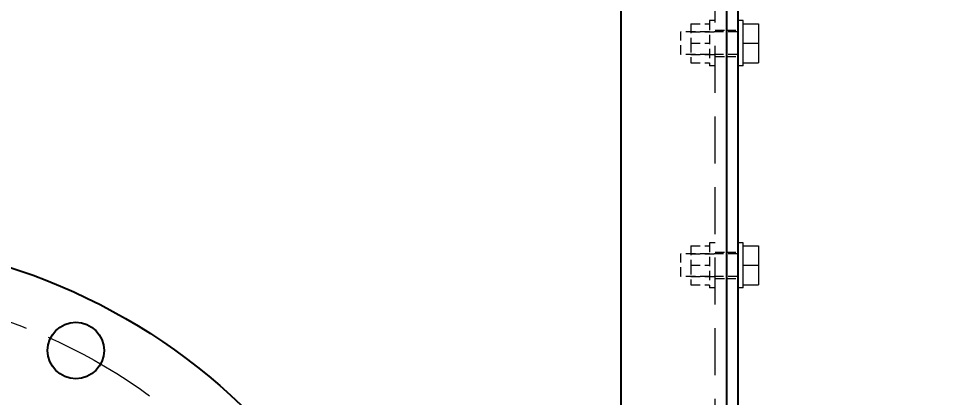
# Model space of a CAD drawing. Header units: millimetres. Extents: x -46397 to 283259, y -8690 to 23983.
# Drawn here: x 120225 to 120721.3, y 535.4 to 736.6 of the extents above; entities that cross this region are included whole.
import ezdxf

# ---------------------------------------------------------------- set-up
doc = ezdxf.new("R2010")
doc.units = ezdxf.units.MM
doc.linetypes.add('CENTER', pattern=[2, 1.25, -0.25, 0.25, -0.25])
doc.linetypes.add('HIDDENX2', pattern=[0.75, 0.5, -0.25])
doc.layers.get('Defpoints').update_dxf_attribs({"lineweight": 0})
for name, color, linetype, lineweight in [('DUONGCHINH', 7, 'Continuous', 25), ('mDƯỜNG TÂM', 8, 'CENTER', 0), ('PHANTOM 2', 8, 'Continuous', 0)]:
    doc.layers.add(name, color=color, linetype=linetype, lineweight=lineweight)
doc.layers.add('flashshoot', color=7, linetype='Continuous')
doc.styles.add('GHI CHÚ 1', font='isocp_IV25.ttf', dxfattribs={"width": 0.8})
doc.dimstyles.new('1-30SCALE', dxfattribs={"dimtxt": 75, "dimasz": 75, "dimexe": 37.5, "dimexo": 30, "dimgap": 30, "dimtad": 1, "dimtoh": 1, "dimdec": 0, "dimdsep": 46, "dimtxsty": 'GHI CHÚ 1', "dimcen": 0.09, "dimclrd": 256, "dimclre": 256, "dimclrt": 2, "dimadec": 0, "dimazin": 0, "dimtfac": 1, "dimtdec": 0, "dimtofl": 0, "dimtmove": 0, "dimatfit": 3, "dimfxl": 1, "dimlwd": 0, "dimlwe": 0, "dimarcsym": 0})

# ---------------------------------------------------------------- blocks, each defined once
blk = doc.blocks.new('A$Cf01baf33')
at = {"color": 7, "linetype": 'Continuous', "lineweight": 0, "ltscale": 10}
for p, q in [((-434.31, -1663.03), (-423.96, -1663.03)), ((-434.31, -1671.03), (-434.31, -1663.03)), ((-423.96, -1663.03), (-413.61, -1663.03)), ((-423.96, -1671.03), (-423.96, -1663.03)), ((-413.61, -1671.03), (-413.61, -1663.03)), ((-316.28, -1663.03), (-305.93, -1663.03)), ((-316.28, -1671.03), (-316.28, -1663.03)), ((-305.93, -1663.03), (-295.58, -1663.03)), ((-305.93, -1671.03), (-305.93, -1663.03)), ((-295.58, -1671.03), (-295.58, -1663.03)), ((-411.96, -1671.03), (-435.96, -1671.03)), ((-435.96, -1671.03), (-435.96, -1674.03)), ((-411.96, -1671.03), (-411.96, -1674.03)), ((-293.93, -1671.03), (-317.93, -1671.03)), ((-317.93, -1671.03), (-317.93, -1674.03)), ((-293.93, -1671.03), (-293.93, -1674.03))]:
    blk.add_line(p, q, dxfattribs=at)
at = {"color": 4, "linetype": 'HIDDENX2', "lineweight": 0, "ltscale": 10}
for p, q in [((-430.96, -1680.03), (-430.96, -1674.03)), ((-429.96, -1674.03), (-429.96, -1704.25)), ((-417.96, -1674.03), (-417.96, -1704.25)), ((-416.96, -1680.03), (-416.96, -1674.03)), ((-312.93, -1680.03), (-312.93, -1674.03)), ((-311.93, -1674.03), (-311.93, -1704.25)), ((-299.93, -1674.03), (-299.93, -1704.25)), ((-298.93, -1680.03), (-298.93, -1674.03)), ((-430.96, -1686.03), (-430.96, -1680.03)), ((-416.96, -1686.03), (-416.96, -1680.03)), ((-312.93, -1686.03), (-312.93, -1680.03)), ((-298.93, -1686.03), (-298.93, -1680.03)), ((-435.96, -1686.03), (-435.96, -1689.03)), ((-429.96, -1699.03), (-429.96, -1686.03)), ((-417.96, -1699.03), (-417.96, -1686.03)), ((-411.96, -1686.03), (-411.96, -1689.03)), ((-317.93, -1686.03), (-317.93, -1689.03)), ((-311.93, -1699.03), (-311.93, -1686.03)), ((-299.93, -1699.03), (-299.93, -1686.03)), ((-293.93, -1686.03), (-293.93, -1689.03)), ((-435.96, -1689.03), (-411.96, -1689.03)), ((-434.31, -1699.03), (-434.31, -1689.03)), ((-423.96, -1699.03), (-423.96, -1689.03)), ((-413.61, -1699.03), (-413.61, -1689.03)), ((-317.93, -1689.03), (-293.93, -1689.03)), ((-316.28, -1699.03), (-316.28, -1689.03)), ((-305.93, -1699.03), (-305.93, -1689.03)), ((-295.58, -1699.03), (-295.58, -1689.03)), ((-434.31, -1699.03), (-423.96, -1699.03)), ((-423.96, -1699.03), (-413.61, -1699.03)), ((-316.28, -1699.03), (-305.93, -1699.03)), ((-305.93, -1699.03), (-295.58, -1699.03)), ((-417.96, -1704.25), (-429.96, -1704.25)), ((-299.93, -1704.25), (-311.93, -1704.25))]:
    blk.add_line(p, q, dxfattribs=at)
at = {"color": 4, "linetype": 'HIDDENX2', "lineweight": 0, "ltscale": 50}
blk.add_line((90, -1686.03), (-610.11, -1686.03), dxfattribs=at)
at = {"layer": 'DUONGCHINH'}
for p, q in [((-610.11, -1674.03), (90, -1674.03)), ((-610.11, -1680.03), (90, -1680.03)), ((90, -1736.03), (-610.11, -1736.03))]:
    blk.add_line(p, q, dxfattribs=at)
blk = doc.blocks.new('*U98')
at = {"color": 1}
blk.add_circle((0, 0), 15, dxfattribs=at)
blk = doc.blocks.new('*U99')
at = {"layer": 'DUONGCHINH', "color": 0, "linetype": 'ByBlock', "lineweight": -2, "transparency": 16777216, "rotation": 53.99999999999995}
blk.add_blockref('*U98', (102162.31, -98117.23), dxfattribs=at)
blk = doc.blocks.new('MH1-2')
at = {"layer": 'DUONGCHINH'}
blk.add_circle((0, 0), 320, dxfattribs=at)
at = {"layer": 'mDƯỜNG TÂM', "color": 8, "ltscale": 50}
blk.add_circle((0, 0), 292.5, dxfattribs=at)
at = {"layer": 'DUONGCHINH', "rotation": 9}
blk.add_blockref('*U99', (-116120.64, 81188.16), dxfattribs=at)
blk = doc.blocks.new('*D616')
at = {"layer": 'Defpoints', "color": 0, "transparency": 16777216}
for p in [(121631.61, 1493.36), (119781.61, 470.55, -1.5), (121631.61, 470.55, -1.5)]:
    blk.add_point(p, dxfattribs=at)
at = {"layer": 'PHANTOM 2', "linetype": 'Continuous', "lineweight": 0, "transparency": 16777216}
for p, q in [((119781.61, 500.55), (119781.61, 1523.36)), ((121631.61, 500.55), (121631.61, 1523.36)), ((119871.61, 1493.36), (121541.61, 1493.36))]:
    blk.add_line(p, q, dxfattribs=at)
at = {"layer": 'PHANTOM 2', "transparency": 16777216}
for points in [[(119871.61, 1508.36), (119871.61, 1478.36), (119781.61, 1493.36)], [(121541.61, 1508.36), (121541.61, 1478.36), (121631.61, 1493.36)]]:
    blk.add_solid(points, dxfattribs=at)
at = {"layer": 'PHANTOM 2', "color": 2, "transparency": 16777216, "insert": (120706.61, 1570.86), "char_height": 95, "attachment_point": 5, "style": 'GHI CHÚ 1'}
blk.add_mtext('1850', dxfattribs=at)

msp = doc.modelspace()

# ---------------------------------------------------------------- block references
msp.add_blockref('MH1-2', (120122.61, 299.65, -1.5))
at = {"layer": 'flashshoot', "rotation": 270}
msp.add_blockref('A$Cf01baf33', (122281.61, 299.65, -1.5), dxfattribs=at)

# ---------------------------------------------------------------- dimensions: what is measured, and where the dimension line sits
at = {"layer": 'PHANTOM 2'}
dim = msp.add_linear_dim(base=(121631.61, 1493.36), p1=(119781.61, 470.55, -1.5), p2=(121631.61, 470.55, -1.5), dimstyle='1-30SCALE', override={"dimtxt": 95, "dimasz": 90, "dimexe": 30, "dimtmove": 1}, dxfattribs=at)
dim.commit()
dim.dimension.update_dxf_attribs({"geometry": '*D616', "text_midpoint": (120706.61, 1570.86)})

doc.saveas('drawing.dxf')
